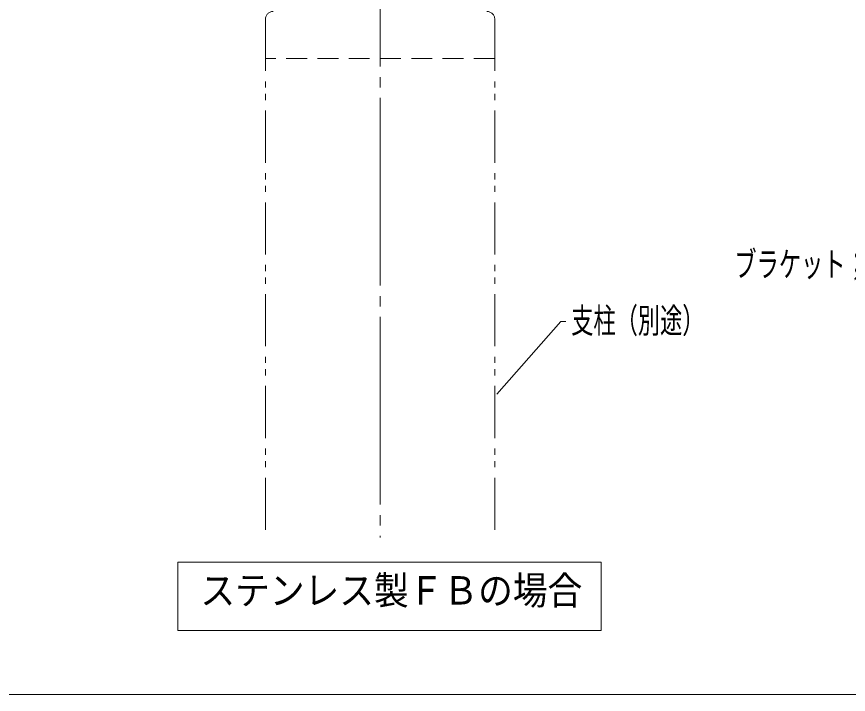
# Model space of a CAD drawing. Units: millimetres, scale not verified. Extents: x -401 to 399, y -276 to 278.
# Drawn here: x -237.2 to -77.7, y -276.3 to -146.3 of the extents above; entities that cross this region are included whole.
import ezdxf
from ezdxf.enums import TextEntityAlignment as Align

# ---------------------------------------------------------------- set-up
doc = ezdxf.new("R2010")
doc.units = ezdxf.units.MM
doc.header["$LTSCALE"] = 2
for name, pattern in [('DASHED2', [3, 2, -1]), ('DOUBLE_CHAIN1', [8.8, 5, -1, 0.6, -0.6, 0.6, -1]), ('LONG_CHAIN', [21, 18, -1, 1, -1])]:
    doc.linetypes.add(name, pattern=pattern)
for name, color, linetype, lineweight in [('0-0_zumenwaku', 6, 'Continuous', 9), ('0-7_center', 5, 'LONG_CHAIN', 9), ('0-8_dH内_支柱', 1, 'Continuous', 9), ('0-A_3', 2, 'Continuous', 9), ('1-4_08文字', 1, 'Continuous', 9)]:
    doc.layers.add(name, color=color, linetype=linetype, lineweight=lineweight)
doc.layers.add('0-1_moji', color=2, linetype='Continuous')
doc.styles.add('ＭＳ ゴシック', font='')
doc.styles.add('ＭＳ Ｐゴシック', font='')
doc.styles.get('ＭＳ ゴシック').set_extended_font_data('MS Gothic')
doc.styles.get('ＭＳ Ｐゴシック').set_extended_font_data('MS PGothic')

msp = doc.modelspace()

# ---------------------------------------------------------------- linework, layer by layer
at = {"layer": '0-0_zumenwaku'}
msp.add_lwpolyline([(-401.152, -276.269), (398.848, -276.269), (398.848, 277.731), (-401.152, 277.731)], close=True, dxfattribs=at)
at = {"layer": '0-7_center'}
msp.add_line((-167.514, -77.881), (-167.514, -246.179), dxfattribs=at)
at = {"layer": '0-8_dH内_支柱', "linetype": 'DOUBLE_CHAIN1'}
for p, q in [((-189.514, -244.719), (-189.514, -146.802)), ((-145.514, -244.719), (-145.514, -146.802))]:
    msp.add_line(p, q, dxfattribs=at)
at = {"layer": '0-8_dH内_支柱', "linetype": 'DASHED2'}
msp.add_line((-145.514, -154.302), (-189.514, -154.302), dxfattribs=at)
at = {"layer": '0-8_dH内_支柱', "linetype": 'DOUBLE_CHAIN1'}
for centre, start, end in [((-188.014, -146.802), 90, 180), ((-147.014, -146.802), 0, 90)]:
    msp.add_arc(centre, 1.5, start, end, dxfattribs=at)
at = {"layer": '0-A_3'}
msp.add_lwpolyline([(-206.333, -250.925), (-125.122, -250.925), (-125.122, -264.008), (-206.333, -264.008)], close=True, dxfattribs=at)
at = {"layer": '1-4_08文字'}
msp.add_lwpolyline([(-131.843, -204.789), (-132.843, -204.789), (-145.108, -218.674)], dxfattribs=at)

# ---------------------------------------------------------------- texts
at = {"layer": '0-1_moji', "style": 'ＭＳ Ｐゴシック', "width": 0.9}
msp.add_text('ステンレス製ＦＢの場合', height=5.425, dxfattribs=at).set_placement((-201.982, -260.668), align=Align.BOTTOM_LEFT)
at = {"layer": '1-4_08文字', "color": 2, "style": 'ＭＳ ゴシック', "width": 0.65}
for s, p in [('ブラケット；フラットバー（別途）', (-99.536, -197.616)), ('支柱（別途）', (-130.843, -208.414))]:
    msp.add_text(s, height=4.809, dxfattribs=at).set_placement(p, align=Align.BOTTOM_LEFT)

doc.saveas('drawing.dxf')
